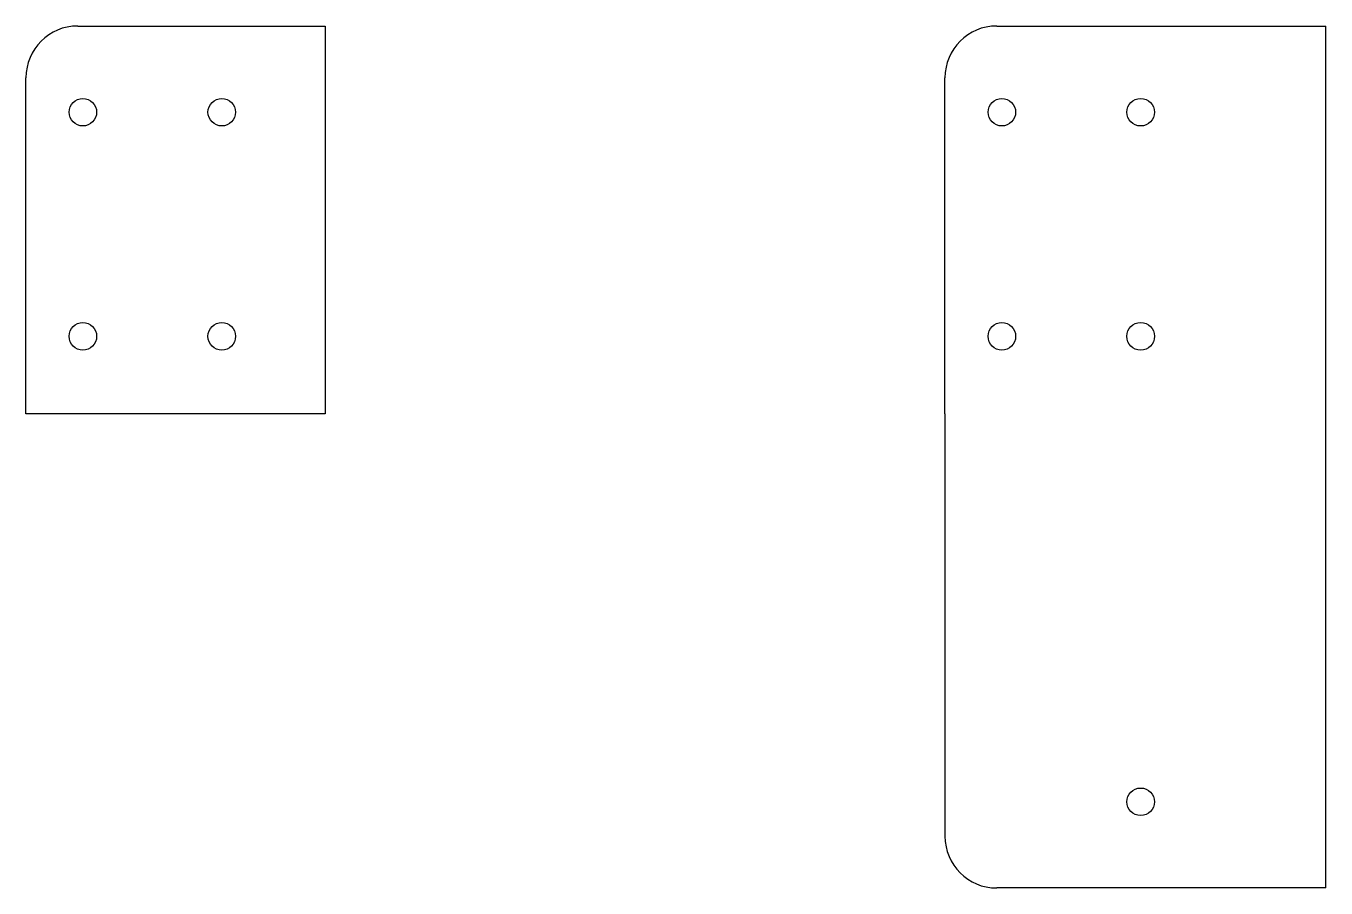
# Model space of a CAD drawing. Header units: millimetres. Extents: x -151 to 0, y 0 to 100.
import ezdxf

# ---------------------------------------------------------------- set-up
doc = ezdxf.new("R2010")
doc.units = ezdxf.units.MM

msp = doc.modelspace()

# ---------------------------------------------------------------- linework, layer by layer
at = {"color": 7, "linetype": 'Continuous'}
for p, q in [((-144.84, 100), (-116.12, 100)), ((-116.12, 100), (-116.12, 55)), ((-38.21, 100), (-9.5, 100)), ((-9.5, 100), (0, 100)), ((0, 0), (0, 100)), ((-150.84, 55), (-150.84, 94)), ((-44.21, 55), (-44.21, 94)), ((-116.12, 55), (-150.84, 55)), ((-44.21, 55), (-44.21, 6)), ((0, 0), (-38.21, 0))]:
    msp.add_line(p, q, dxfattribs=at)
for centre in [(-144.24, 90), (-128.12, 90), (-37.61, 90), (-21.5, 90), (-144.24, 64), (-128.12, 64), (-37.61, 64), (-21.5, 64), (-21.5, 10)]:
    msp.add_circle(centre, 1.6, dxfattribs=at)
for centre, start, end in [((-144.84, 94), 90, 180), ((-38.21, 94), 90, 180), ((-38.21, 6), 180, 270)]:
    msp.add_arc(centre, 6, start, end, dxfattribs=at)

doc.saveas('drawing.dxf')
